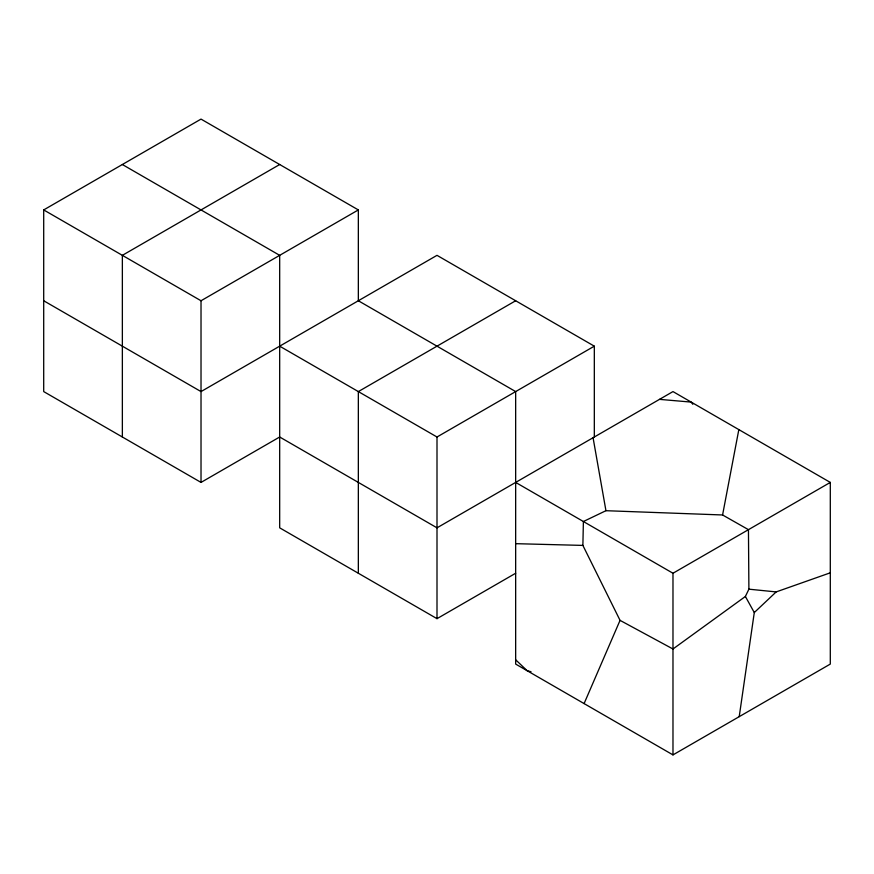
<?xml version="1.0" encoding="UTF-8"?>
<svg xmlns="http://www.w3.org/2000/svg" width="874" height="874" viewBox="0 0 874 874"><rect width="100%" height="100%" fill="white"/><g stroke="black" fill="none" stroke-linecap="round" stroke-linejoin="round"><path stroke-width="1.31" d="M582.882 545.409L583.395 521.516L605.944 510.7L722.579 514.972L748.45 529.666L748.898 589.174L745.391 596.472L672.98 649L620.048 620.365L582.882 545.409L515.66 543.672M739.218 716.658L754.284 612.554L745.391 596.472M722.579 514.972L738.836 429.604M584.094 703.581L620.048 620.365M754.284 612.554L776.167 591.916L830.3 572.809M43.7 209.924L201.02 119.104L358.34 209.924L358.34 300.754L515.66 391.585L515.66 664.076L672.98 754.896L830.3 664.076L830.3 482.415L672.98 391.585L437 527.83L279.68 437L201.02 482.415L43.7 391.585L43.7 209.924L201.02 300.754L358.34 209.924M279.68 164.52L122.36 255.339L122.36 437M515.66 300.754L358.34 391.585L358.34 573.246M279.68 346.17L437 437L594.32 346.17L594.32 437M122.36 164.52L279.68 255.339L279.68 527.83L437 618.661L515.66 573.246M515.66 482.415L672.98 573.246L830.3 482.415M659.509 399.363L691.192 402.095L692.809 404.269M748.898 589.174L776.167 591.916M531.021 671.735L527.131 670.697L515.66 659.772M594.32 346.17L437 255.339L201.02 391.585L43.7 300.754M593.064 437.721L605.944 510.7M672.98 573.246L672.98 754.896M437 437L437 618.661M201.02 300.754L201.02 482.415"/></g></svg>
